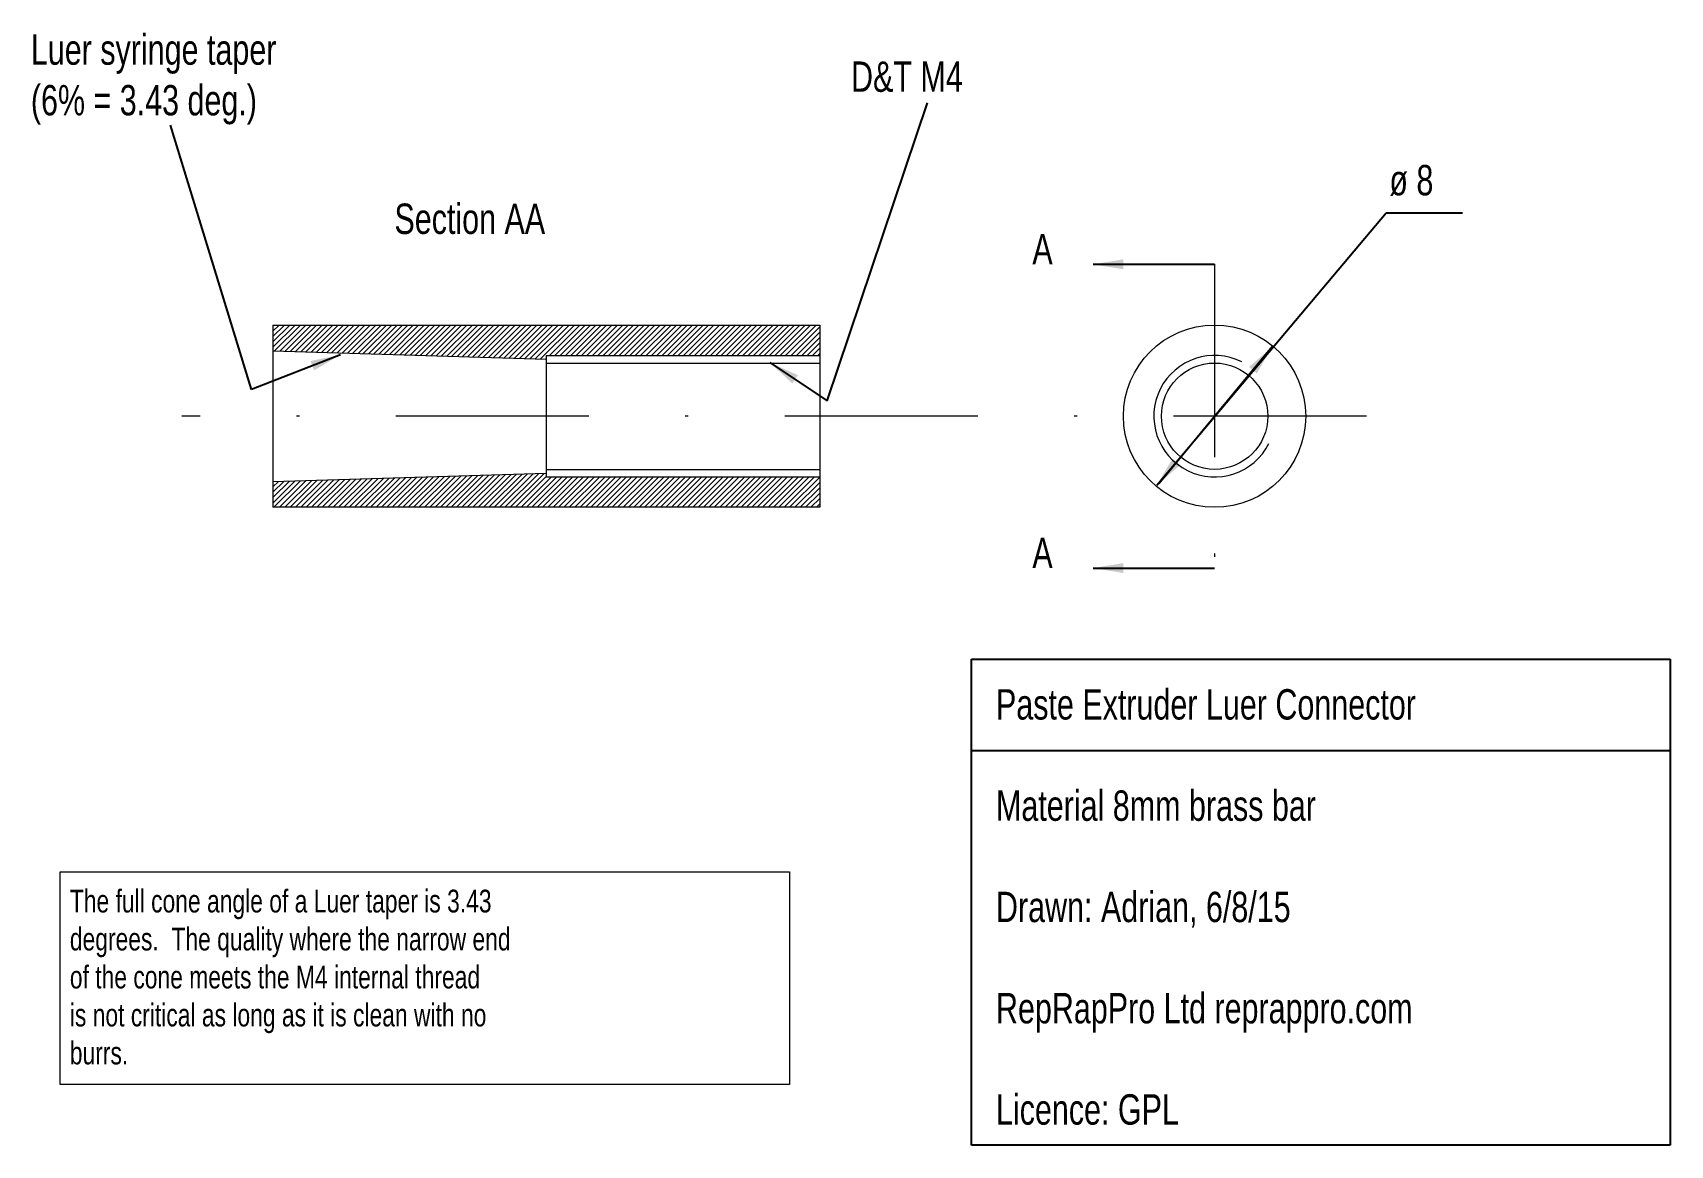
# Model space of a CAD drawing. Header units: millimetres. Extents: x -7.9 to 46, y -7 to 29.6.
import ezdxf

# ---------------------------------------------------------------- set-up
doc = ezdxf.new("R2010")
doc.units = ezdxf.units.MM
doc.linetypes.add('DASHDOT2', pattern=[12.7, 6.35, -3.175, 0, -3.175])
doc.layers.get('0').update_dxf_attribs({"linetype": 'CONTINUOUS', "lineweight": 0})
for name, color, linetype, lineweight in [('centres', 7, 'DASHDOT2', 0), ('dimensions', 7, 'CONTINUOUS', 0), ('hatch', 7, 'CONTINUOUS', 0), ('text', 7, 'CONTINUOUS', 0)]:
    doc.layers.add(name, color=color, linetype=linetype, lineweight=lineweight)
doc.styles.get("Standard").update_dxf_attribs({"font": 'txt', "width": 0.75})
doc.dimstyles.get("Standard").update_dxf_attribs({"dimtxt": 1, "dimasz": 1, "dimexe": 1.25, "dimexo": 0.625, "dimtad": 1, "dimtxsty": 'Standard', "dimcen": 2.5, "dimadec": 0, "dimazin": 0, "dimtfac": 1, "dimtmove": 0, "dimatfit": 3, "dimfxl": 1, "dimarcsym": 0})
pattern_1 = [(45, (0, 0), (-0.08838835, 0.08838835), [])]

msp = doc.modelspace()

# ---------------------------------------------------------------- hatches: boundary and pattern name
at = {"layer": 'hatch'}
h = msp.add_hatch(dxfattribs=at)
h.set_pattern_fill('ANSI31', color=256, style=0)
h.set_pattern_definition(pattern_1)
h.paths.add_polyline_path([(0, 20), (18, 20), (18, 19), (9, 19), (9, 18.88), (0, 19.15)])
h = msp.add_hatch(dxfattribs=at)
h.set_pattern_fill('ANSI31', color=256, style=0)
h.set_pattern_definition(pattern_1)
h.paths.add_polyline_path([(18, 14), (0, 14), (0, 14.85), (9, 15.12), (9, 15), (18, 15)])

# ---------------------------------------------------------------- linework, layer by layer
at = {"lineweight": 13}
for p, q in [((0, 20), (18, 20)), ((0, 20), (0, 20)), ((0, 20), (0, 19.15)), ((18, 20), (18, 19)), ((0, 19.15), (9, 18.88)), ((0, 19.15), (0, 14.85)), ((9, 19), (18, 19)), ((9, 19), (9, 18.88)), ((9, 18.88), (9, 18.75)), ((18, 19), (18, 15)), ((9, 18.75), (18, 18.75)), ((9, 18.75), (9, 15.25)), ((0, 14.85), (9, 15.12)), ((9, 15.25), (18, 15.25)), ((9, 15.25), (9, 15.12)), ((9, 15.12), (9, 15)), ((0, 14.85), (0, 14)), ((9, 15), (18, 15)), ((18, 15), (18, 14)), ((18, 14), (0, 14))]:
    msp.add_line(p, q, dxfattribs=at)
for radius in [3, 1.75]:
    msp.add_circle((31, 17), radius, dxfattribs=at)
msp.add_arc((31, 17), 2, 63.4349, 333.4349, dxfattribs=at)
at = {"layer": 'centres'}
for p, q in [((31, 22), (31, 12)), ((36, 17), (-3, 17))]:
    msp.add_line(p, q, dxfattribs=at)
at = {"layer": 'text', "lineweight": -3}
for p, q in [((23, 9), (46, 9)), ((23, -7), (23, 9)), ((46, 9), (46, -7)), ((23, 6), (46, 6)), ((46, -7), (23, -7))]:
    msp.add_line(p, q, dxfattribs=at)
at = {"layer": 'text'}
for p, q in [((-7, 2), (17, 2)), ((-7, -5), (-7, 2)), ((17, 2), (17, -5)), ((17, -5), (-7, -5))]:
    msp.add_line(p, q, dxfattribs=at)

# ---------------------------------------------------------------- texts
at = {"layer": 'dimensions', "lineweight": -3, "char_height": 1, "width": 100, "attachment_point": 1}
for s, insert in [('Luer syringe taper \\P(6% = 3.43 deg.)', (-7.969, 29.57)), ('D&T M4', (19.032, 28.679)), ('ø 8', (36.753, 25.271))]:
    msp.add_mtext(s, dxfattribs=dict(at, insert=insert))
at = {"layer": 'text', "lineweight": -3, "char_height": 1, "width": 100, "attachment_point": 1}
for s, insert in [('Section AA', (4, 24)), ('A', (25, 23)), ('A', (25, 13)), ('Paste Extruder Luer Connector\\P\\PMaterial 8mm brass bar\\P\\PDrawn: Adrian, 6/8/15\\P\\PRepRapPro Ltd reprappro.com\\P\\PLicence: GPL', (23.803, 8.014))]:
    msp.add_mtext(s, dxfattribs=dict(at, insert=insert))
at = {"layer": 'text', "insert": (-6.686, 1.413), "char_height": 0.75, "width": 100, "attachment_point": 1}
msp.add_mtext('The full cone angle of a Luer taper is 3.43\\Pdegrees.  The quality where the narrow end\\Pof the cone meets the M4 internal thread\\Pis not critical as long as it is clean with no\\Pburrs.', dxfattribs=at)

# ---------------------------------------------------------------- leaders
at = {"layer": 'centres', "lineweight": -3}
for points in [[(27, 22), (31, 22)], [(27, 12), (31, 12)]]:
    msp.add_leader(points, dimstyle='Standard', dxfattribs=at)
at = {"layer": 'dimensions', "lineweight": -3}
for points in [[(16.358, 18.77), (18.245, 17.511), (21.548, 27.315)], [(29.098, 14.732), (36.648, 23.698), (39.164, 23.698)], [(32.899, 19.284), (29.163, 14.775)]]:
    msp.add_leader(points, dimstyle='Standard', dxfattribs=at)
at = {"layer": 'dimensions'}
msp.add_leader([(2.229, 19.024), (-0.707, 17.883), (-3.37, 26.579)], dimstyle='Standard', dxfattribs=at)

doc.saveas('drawing.dxf')
